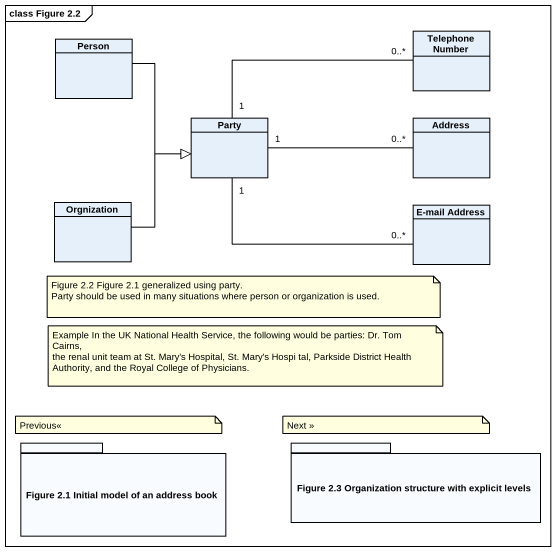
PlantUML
@startuml
mainframe class Figure 2.2
hide circle
hide empty members
class "Telephone Number" as Telephone_Number
class "Person" as Person_
class Party
class Address
class Orgnization
class "E-mail Address" as E_mail_Address
package "Figure 2.1 Initial model of an address book" as Figure_2_1_Initial_model_of {
}
package "Figure 2.3 Organization structure with explicit levels" as Figure_2_3_Organization {
}
Person_ -right-|> Party
Party "1" -right- "0..*" Telephone_Number
Party "1" -right- "0..*" Address
Party "1" -right- "0..*" E_mail_Address
Orgnization -up-|> Party
note as N1
  Figure 2.2 Figure 2.1 generalized using party.
  Party should be used in many situations where person or organization is used.
end note
note as N2
  Example In the UK National Health Service, the following would be parties: Dr. Tom Cairns,
  the renal unit team at St. Mary's Hospital, St. Mary's Hospi tal, Parkside District Health
  Authority, and the Royal College of Physicians.
end note
note as N3
  Previous<<
end note
note as N4
  Next >>
end note
@enduml
